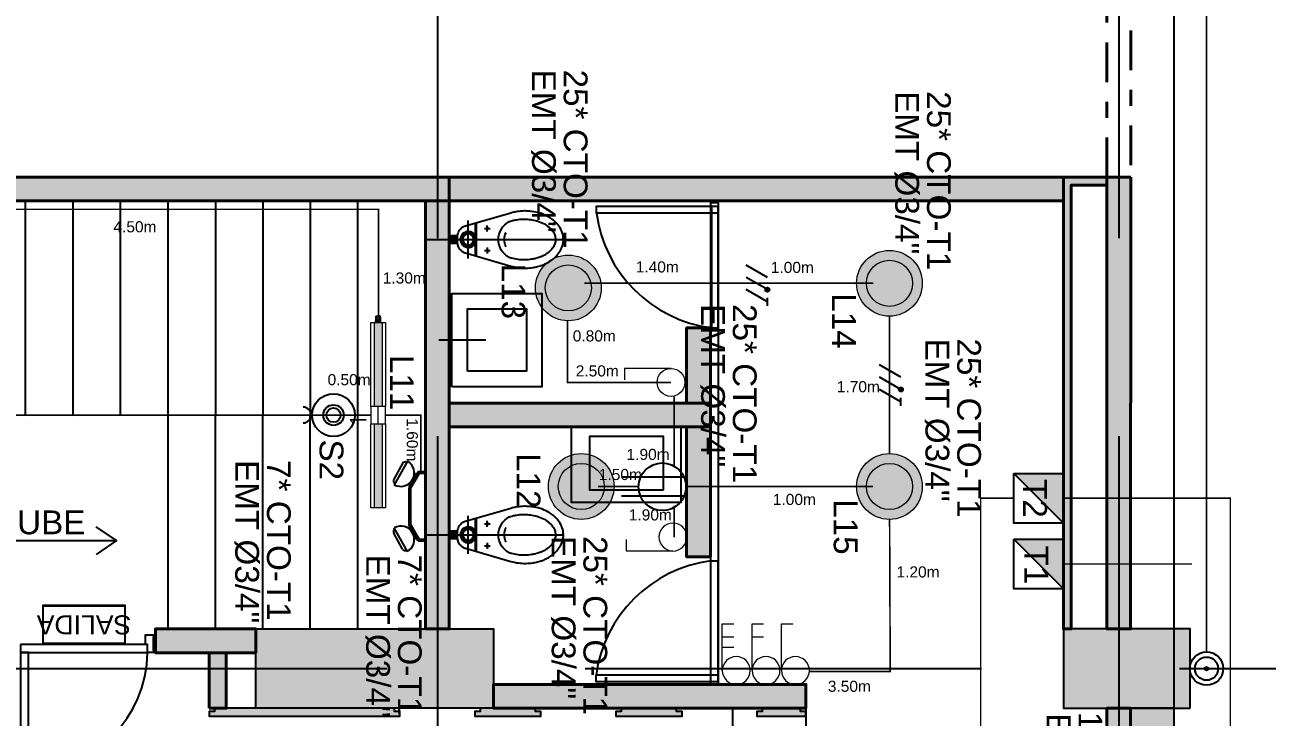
# Model space of a CAD drawing. Header units: metres. Extents: x 86 to 503, y -25 to 1141.
# Drawn here: x 213.72 to 221.56, y 144.8 to 149.17 of the extents above; entities that cross this region are included whole.
import ezdxf
from ezdxf.enums import TextEntityAlignment as Align
from ezdxf.lldxf.tags import DXFTag

# ---------------------------------------------------------------- set-up
doc = ezdxf.new("R2010")
doc.units = ezdxf.units.M
for name, pattern in [('CENTER2', [28.575, 19.05, -3.175, 3.175, -3.175]), ('DASHDOT2', [0.5, 0.25, -0.125, 0, -0.125]), ('DASHED2', [9.525, 6.35, -3.175]), ('HIDDEN', [9.525, 6.35, -3.175]), ('LÍNEAS_OCULTASX2', [0.75, 0.5, -0.25])]:
    doc.linetypes.add(name, pattern=pattern)
for name, color, linetype in [('-ALAMBRADO', 7, 'Continuous'), ('-CN-GYD-ILUMINACION-EM', 1, 'Continuous'), ('-CN-GYD-TEXTOS', 7, 'Continuous'), ('A-columnas', 6, 'Continuous'), ('AMOBLAMIENTO', 253, 'Continuous'), ('AREA PARQUEO', 253, 'Continuous'), ('F-2', 252, 'Continuous'), ('GG_ILUMINACIÓN 04', 210, 'Continuous'), ('GG_PISO 1', 251, 'Continuous'), ('GG_PISO 3', 8, 'Continuous'), ('LUMINARIA DE EMERGENCIA', 1, 'Continuous'), ('LUMINARIA LED CIRCULAR', 7, 'Continuous'), ('PROYECCION', 1, 'DASHED2'), ('SENSOR MOVIMIENTO', 3, 'Continuous'), ('sensores', 3, 'Continuous'), ('T', 1, 'Continuous'), ('TB', 7, 'Continuous')]:
    doc.layers.add(name, color=color, linetype=linetype)
for name, color, linetype, lineweight in [('-CN-GYD-INTERRUPTORES DE PARED', 3, 'Continuous', 20), ('-CN-GYD-LUMINARIA LED HERMETICA', 1, 'Continuous', 5), ('-CN-GYD-TUBERÍA PRINCIPAL ILUMINACION', 5, 'Continuous', 5), ('_TEXTO', 7, 'Continuous', 9), ('L', 7, 'Continuous', 15), ('TEXTOS', 250, 'Continuous', 20)]:
    doc.layers.add(name, color=color, linetype=linetype, lineweight=lineweight)
doc.layers.add('ESCALERAS', color=7, linetype='Continuous', true_color=0x575757)
doc.layers.add('JCA_HATCH 254', color=7, linetype='Continuous', true_color=0xc2c2c2)
doc.layers.add('Muro', color=7, linetype='Continuous', lineweight=40, true_color=0x424242)
doc.styles.add('CORPORATIVO', font='simplex.shx')
doc.styles.add('GYD', font='arial.ttf', dxfattribs={"height": 2.5})
doc.styles.get("Standard").update_dxf_attribs({"font": 'arial.ttf'})
tags = doc.linetypes.add('EMT_LINE', pattern='A,0.5,-0.2,["EMT",Standard,S=0.1,R=0,X=-0.1,Y=-0.05],-0.25', length=0.95).pattern_tags.tags
tags[6] = DXFTag(74, 10)
pattern_1 = [(0, (0, 0), (0, 6.985), [5.08, -1.905]), (90, (0, 0), (-6.985, 4e-16), [5.08, -1.905])]
pattern_2 = [(270, (73.633, -1.35), (10.40324, -6.00631), [1.50158, -10.51105]), (360, (73.6335, -2.101), (10.40324, 6.00631), [0.75079, -20.05569]), (360, (73.6335, -2.289), (10.40324, 6.00631), [0.60063, -20.20584]), (360, (73.6335, -1.9134), (10.40324, 6.00631), [0.60063, -20.20584]), (330, (73.633, -2.477), (10.40324, 6.00631), [0.4805, -11.53212]), (30, (73.633, -1.726), (4e-09, 12.01262), [0.4805, -11.53212])]

# ---------------------------------------------------------------- blocks, each defined once
blk = doc.blocks.new('OJO DE BUEY 12W')
at = {"layer": 'JCA_HATCH 254', "transparency": 33554687}
h = blk.add_hatch(color=256, dxfattribs=at)
h.dxf.hatch_style = 1
h.paths.add_polyline_path([(-103.7, 0, 1), (103.7, 0, 1)])
h.paths.add_polyline_path([(72.7, 0, -1), (-72.7, 0, -1)], flags=16)
at = {"layer": 'LUMINARIA LED CIRCULAR', "linetype": 'EMT_LINE', "lineweight": 5, "ltscale": 10}
h = blk.add_hatch(color=256, dxfattribs=at)
h.dxf.hatch_style = 1
h.set_gradient(color1=(147, 149, 152), color2=(248, 246, 176), name='SPHERICAL')
edge = h.paths.add_edge_path()
edge.add_arc((0, 0), 72.7, 0, 360)
at = {"layer": 'LUMINARIA LED CIRCULAR', "linetype": 'Continuous', "lineweight": 5, "ltscale": 10}
for radius in [103.7, 72.7]:
    blk.add_circle((0, 0), radius, dxfattribs=at)
blk = doc.blocks.new('t')
at = {"layer": 'T'}
for p, q in [((0.0063, 0.03), (0.2042, 0.03)), ((0.0063, -0.03), (0.2042, -0.03))]:
    blk.add_line(p, q, dxfattribs=at)
blk.add_circle((0.075, 0), 0.075, dxfattribs=at)
blk = doc.blocks.new('A$C22812e8e')
at = {"layer": '-CN-GYD-INTERRUPTORES DE PARED', "color": 3, "extrusion": (0, 0, -1)}
for p, q in [((0.176, 0.352), (0.764, 0.352)), ((0.764, 0.352), (0.764, 0.208))]:
    blk.add_line(p, q, dxfattribs=at)
blk.add_circle((-0.176, 0.176), 0.176, dxfattribs=at)
blk = doc.blocks.new('Salida_3.8W')
h = blk.add_hatch()
h.set_pattern_fill('ANGLE', color=256)
h.set_pattern_definition(pattern_1)
h.paths.add_polyline_path([(0.4342, -0.01), (0.4342, 0.3029), (-0.4342, 0.3029), (-0.4342, -0.01)])
h.paths.add_polyline_path([(-0.4242, 0), (-0.4242, 0.2929), (0.4242, 0.2929), (0.4242, 0)], flags=16)
h = blk.add_hatch()
h.set_pattern_fill('ANGLE', color=256)
h.set_pattern_definition(pattern_1)
h.paths.add_polyline_path([(0.4342, -0.01), (0.4342, 0.3029), (-0.4342, 0.3029), (-0.4342, -0.01)])
h.paths.add_polyline_path([(-0.4242, 0), (-0.4242, 0.2929), (0.4242, 0.2929), (0.4242, 0)], flags=16)
at = {"layer": 'L'}
h = blk.add_hatch(dxfattribs=at)
h.set_pattern_fill('ANGLE', color=3)
h.set_pattern_definition([(0, (-44.6785, -37.2514), (0, 6.985), [5.08, -1.905]), (90, (-44.6785, -37.2514), (-6.985, 4e-16), [5.08, -1.905])])
h.paths.add_polyline_path([(0.4342, -0.01), (0.4342, 0.3029), (-0.4342, 0.3029), (-0.4342, -0.01)])
h.paths.add_polyline_path([(-0.4242, 0), (-0.4242, 0.2929), (0.4242, 0.2929), (0.4242, 0)], flags=16)
h = blk.add_hatch(color=3, dxfattribs=at)
h.paths.add_polyline_path([(0.4342, -0.01), (0.4342, 0.3029), (-0.4342, 0.3029), (-0.4342, -0.01)])
h.paths.add_polyline_path([(-0.4242, 0), (-0.4242, 0.2929), (0.4242, 0.2929), (0.4242, 0)], flags=16)
at = {"layer": 'L', "color": 3}
for points in [[(-0.4342, 0.3029), (0.4342, 0.3029), (0.4342, -0.01), (-0.4342, -0.01)], [(-0.4242, 0.2929), (0.4242, 0.2929), (0.4242, 0), (-0.4242, 0)]]:
    blk.add_lwpolyline(points, close=True, dxfattribs=at)
at = {"layer": 'L', "color": 3, "insert": (0, 0.1465, 712.6608), "char_height": 0.15, "width": 0.848388, "attachment_point": 5}
blk.add_mtext('\\pxqc;SALIDA', dxfattribs=at)
blk = doc.blocks.new('GG_HERMETICA')
h = blk.add_hatch()
h.set_pattern_fill('SWAMP', color=252, scale=0.472938, angle=270)
h.set_pattern_definition(pattern_2)
h.paths.add_polyline_path([(-20, -30.3), (-20, 17.1), (-550, 17.1), (-550, -30.3)])
h = blk.add_hatch()
h.set_pattern_fill('SWAMP', color=252, scale=0.472938, angle=270)
h.set_pattern_definition(pattern_2)
h.paths.add_polyline_path([(619.6, -30.3), (619.6, 17.1), (89.7, 17.1), (89.7, -30.3)])
at = {"layer": '-CN-GYD-INTERRUPTORES DE PARED', "color": 1, "extrusion": (0, 0, -1)}
for p, q in [((-550, -52.7), (-550, 40)), ((-550, 40), (-524.5, 40)), ((-524.5, 40), (-20, 40)), ((89.7, 40), (619.6, 40)), ((619.6, 40), (619.6, -52.7)), ((-20, -52.7), (-550, -52.7)), ((594, -52.7), (89.7, -52.7)), ((619.6, -52.7), (594, -52.7))]:
    blk.add_line(p, q, dxfattribs=at)
at = {"layer": '-CN-GYD-INTERRUPTORES DE PARED', "color": 1}
for p, q in [((89.7, 40), (-20, 40)), ((-20, 40), (-20, -52.7)), ((89.7, -52.7), (89.7, 40)), ((621.9, 6.4), (619.6, 6.4)), ((619.6, 6.4), (619.6, -6.3)), ((621.8, 8.3), (622.2, 9.7)), ((621.8, 6.7), (621.8, 8.3)), ((622.4, 5.3), (621.8, 6.7)), ((621.9, -6.3), (621.9, 6.4)), ((622.2, 9.7), (623.1, 11)), ((622.3, -3.3), (622.9, 0.7)), ((623.4, 4.2), (622.4, 5.3)), ((622.9, 0.7), (623.1, 1.3)), ((623.1, 11), (623.4, 11.1)), ((623.1, 1.3), (623.4, 4.2)), ((623.4, 11.1), (629.9, 11.1)), ((629.9, 11.1), (629.9, 5.9)), ((629.9, 5.9), (631, 5.9)), ((631, 5.9), (631, 9.4)), ((631, 9.4), (638.9, 9.4)), ((638.9, 9.4), (638.9, 6.2)), ((638.9, 6.2), (640, 6.2)), ((640, 9.6), (650.2, 9.6)), ((640, 6.2), (640, 9.6)), ((650.2, 9.6), (651.9, 7.7)), ((651.9, 7.7), (656.2, 7.7)), ((656.2, 7.7), (658.2, 7.7)), ((658.2, 7.7), (660.5, 4.5)), ((660.5, 4.5), (660.5, -6.3)), ((-20, -6.3), (89.7, -6.3)), ((619.6, -19.1), (619.6, -6.3)), ((621.9, -19.1), (619.6, -19.1)), ((622.4, -18), (621.8, -19.4)), ((621.8, -19.4), (621.8, -21)), ((621.8, -21), (622.2, -22.4)), ((621.9, -6.3), (622.3, -3.3)), ((621.9, -6.3), (622.3, -9.4)), ((621.9, -6.3), (621.9, -19.1)), ((622.2, -22.4), (623.1, -23.6)), ((622.3, -9.4), (622.9, -13.3)), ((623.4, -16.9), (622.4, -18)), ((622.9, -13.3), (623.1, -14)), ((623.1, -14), (623.4, -16.9)), ((623.1, -23.6), (623.4, -23.8)), ((623.4, -23.8), (629.9, -23.8)), ((629.9, -23.8), (629.9, -18.5)), ((629.9, -18.5), (631, -18.5)), ((631, -18.5), (631, -22.1)), ((631, -22.1), (638.9, -22.1)), ((638.9, -22.1), (638.9, -18.8)), ((638.9, -18.8), (640, -18.8)), ((640, -18.8), (640, -22.3)), ((640, -22.3), (650.2, -22.3)), ((650.2, -22.3), (651.9, -20.3)), ((651.9, -20.3), (656.2, -20.3)), ((656.2, -20.3), (658.2, -20.3)), ((658.2, -20.3), (660.5, -17.2)), ((660.5, -17.2), (660.5, -6.3))]:
    blk.add_line(p, q, dxfattribs=at)
for points in [[(623.1, 1.3), (629.9, 1.3)], [(623.4, 4.2), (629.9, 4.2)], [(628.7, 11.1), (628.7, 4.2), (628.7, 1.3), (628.7, -6.3)], [(629.9, 5.9), (629.9, -6.3)], [(631, 5.9), (631, -6.3)], [(638.9, 2), (631, 2)], [(638.9, 6.2), (638.9, -6.3)], [(640, 6.2), (640, -6.3)], [(640, 0.9), (650.2, 0.9), (650.2, 2.7), (640, 2.7)], [(650.2, 2.7), (651.9, 4.5)], [(650.2, 0.9), (651.9, -2.6)], [(651.9, 7.7), (651.9, -6.3)], [(-20, -52.7), (89.7, -52.7)], [(623.1, -14), (629.9, -14)], [(623.4, -16.9), (629.9, -16.9)], [(628.7, -23.8), (628.7, -16.9), (628.7, -14), (628.7, -6.3)], [(629.9, -18.5), (629.9, -6.3)], [(631, -18.5), (631, -6.3)], [(638.9, -14.7), (631, -14.7)], [(638.9, -18.8), (638.9, -6.3)], [(640, -18.8), (640, -6.3)], [(640, -13.5), (650.2, -13.5), (650.2, -15.4), (640, -15.4)], [(650.2, -13.5), (651.9, -10.1)], [(650.2, -15.4), (651.9, -17.2)], [(651.9, -20.3), (651.9, -6.3)]]:
    blk.add_lwpolyline(points, dxfattribs=at)
at = {"color": 1}
for points in [[(-20, 17.1), (-20, -30.3), (-550, -30.3), (-550, 17.1)], [(619.6, 17.1), (619.6, -30.3), (89.7, -30.3), (89.7, 17.1)]]:
    blk.add_lwpolyline(points, close=True, dxfattribs=at)
blk = doc.blocks.new('Sensor 360º_')
at = {"layer": 'SENSOR MOVIMIENTO'}
for radius in [0.1126, 0.054, 0.0375]:
    blk.add_circle((0, 0), radius, dxfattribs=at)
blk = doc.blocks.new('*U67')
at = {"layer": '-CN-GYD-ILUMINACION-EM', "ltscale": 0.3}
for p, q in [((-144.9, 269.7), (-200.1, 170.2)), ((-114.3, 285.4), (-197.3, 135.9)), ((-118.9, 277.1), (-118.9, 277.1)), ((-192.7, 144.3), (-192.7, 144.3)), ((-114.3, -285.4), (-197.3, -135.9)), ((-192.7, -144.3), (-192.7, -144.3)), ((-144.9, -269.7), (-200.1, -170.2)), ((-118.9, -277.1), (-118.9, -277.1))]:
    blk.add_line(p, q, dxfattribs=at)
at = {"layer": '-CN-GYD-ILUMINACION-EM'}
for p, q in [((0, 217.4), (-46, 217.4)), ((0, 207.4), (-40.2, 207.4)), ((0, -217.4), (0, 217.4)), ((-104.3, 116.3), (-104.3, -116.3)), ((-94.3, 113.6), (-94.3, -113.6)), ((-46, -217.4), (0, -217.4)), ((-40.2, -207.4), (0, -207.4))]:
    blk.add_line(p, q, dxfattribs=at)
for points in [[(-46, 217.4), (-104.3, 116.3)], [(-40.2, 207.4), (-94.3, 113.6)], [(-56.3, 199.4), (-70.4, 207.5)], [(-96.3, 130.1), (-110.4, 138.2)], [(-96.3, -130.1), (-110.4, -138.2)], [(-46, -217.4), (-104.3, -116.3)], [(-40.2, -207.4), (-94.3, -113.6)], [(-56.3, -199.4), (-70.4, -207.5)]]:
    blk.add_lwpolyline(points, dxfattribs=at)
at = {"layer": '-CN-GYD-ILUMINACION-EM', "ltscale": 0.3}
for centre, radius, start, end in [((-155.8, 210.7), 85.5, 240.97153, 60.97153), ((-128.2, 260.4), 19.1, 60.97153, 150.97153), ((-183.4, 160.9), 19.1, 150.97153, 240.97153), ((-183.4, -160.9), 19.1, 119.02847, 209.02847), ((-155.8, -210.7), 85.5, 299.02847, 119.02847), ((-128.2, -260.4), 19.1, 209.02847, 299.02847)]:
    blk.add_arc(centre, radius, start, end, dxfattribs=at)
at = {"layer": '-CN-GYD-TEXTOS', "style": 'GYD'}
blk.add_attdef('5', (-68.5, -405.5), '', height=125, rotation=90, dxfattribs=at)
blk = doc.blocks.new('GG_BALA PISO 1')
at = {"lineweight": 5}
h = blk.add_hatch(dxfattribs=at)
h.set_pattern_fill('ANSI31', color=8, scale=10)
h.set_pattern_definition([(45, (0, 0), (-0.88388, 0.88388), [])])
edge = h.paths.add_edge_path()
edge.add_arc((0, 0), 4.51, 0, 360)
blk.add_circle((0, 0), 42)
at = {"color": 8}
for radius in [29.3, 4.51]:
    blk.add_circle((0, 0), radius, dxfattribs=at)
at = {"color": 7, "style": 'CORPORATIVO'}
blk.add_attdef('IDENTIFICACION', text='', height=2, dxfattribs=at).set_placement((-0.4, 92), align=Align.BOTTOM_CENTER)
at = {"color": 7, "style": 'CORPORATIVO', "flags": 1}
for tag, p in [('TIPOCONTROL', (-45.1, 0)), ('CONTROL', (-45.1, 10.4)), ('ACTUADOR', (-45.1, -10.4))]:
    blk.add_attdef(tag, text='', height=2, dxfattribs=at).set_placement(p, align=Align.MIDDLE_RIGHT)
for tag, p in [('FABRICANTE', (44.6, 15.6)), ('REFERENCIA', (44.6, 5.2)), ('LOCALIZACION', (44.6, -5.2)), ('POTENCIA', (44.6, -15.6))]:
    blk.add_attdef(tag, text='', height=2, dxfattribs=at).set_placement(p, align=Align.MIDDLE_LEFT)
at = {"color": 7, "style": 'CORPORATIVO'}
blk.add_attdef('CIRCUITO', text='', height=2, dxfattribs=at).set_placement((22.5, -101.2), align=Align.TOP_LEFT)
blk = doc.blocks.new('2x')
at = {"layer": '-ALAMBRADO'}
h = blk.add_hatch(color=256, dxfattribs=at)
edge = h.paths.add_edge_path()
edge.add_arc((0.075, 0.13), 0.025, 0, 360)
for p, q in [((-0.075, 0.13), (-0.225, -0.13)), ((0.075, 0.13), (-0.075, -0.13)), ((0.225, 0.13), (0.075, -0.13))]:
    blk.add_line(p, q, dxfattribs=at)
blk.add_lwpolyline([(0.275, 0.13), (0.175, 0.13)], dxfattribs=at)
blk.add_circle((0.075, 0.13), 0.025, dxfattribs=at)
blk = doc.blocks.new('*U50')
at = {"layer": '-ALAMBRADO'}
blk.add_blockref('2x', (0, 0), dxfattribs=at)
blk = doc.blocks.new('estructura etapa 3')
at = {"layer": 'GG_PISO 1'}
h = blk.add_hatch(color=256, dxfattribs=at)
h.paths.add_polyline_path([(-91.6505, -6658.124), (-91.6505, -6657.624), (-92.3496, -6657.624), (-92.3496, -6658.124)])
h.paths.add_polyline_path([(-49.3536, -6658.124), (-49.3536, -6657.624), (-50.0545, -6657.6241), (-50.0545, -6658.1241)])
h.paths.add_polyline_path([(-55.9536, -6658.124), (-55.9536, -6657.624), (-56.7527, -6657.6241), (-56.7527, -6658.1241)])
h.paths.add_polyline_path([(-76.4496, -6659.124), (-76.9496, -6659.124), (-76.9496, -6657.624), (-76.4496, -6657.624)])
h.paths.add_polyline_path([(-83.9496, -6659.124), (-84.4496, -6659.124), (-84.4496, -6657.624), (-83.9496, -6657.624)])
h.paths.add_polyline_path([(-60.452, -6659.124), (-60.952, -6659.124), (-60.952, -6657.624), (-60.452, -6657.624)])
h.paths.add_polyline_path([(-67.9496, -6659.124), (-68.4496, -6659.124), (-68.4496, -6657.624), (-67.9496, -6657.624)])
h.paths.add_polyline_path([(-91.8501, -6668.1988), (-91.851, -6667.5988), (-92.3501, -6667.5988), (-92.3492, -6668.1988)])
h.paths.add_polyline_path([(-49.3536, -6668.1988), (-49.3536, -6667.5988), (-49.8536, -6667.5988), (-49.8536, -6668.1988)])
h.paths.add_polyline_path([(-55.9536, -6668.1488), (-55.9536, -6667.6488), (-56.8536, -6667.6491), (-56.8536, -6668.1491)])
h.paths.add_polyline_path([(-59.952, -6667.6488), (-59.952, -6668.1488), (-61.452, -6668.1488), (-61.452, -6667.6488)])
h.paths.add_polyline_path([(-75.9496, -6667.6488), (-75.9496, -6668.1488), (-77.4496, -6668.1488), (-77.4496, -6667.6488)])
h.paths.add_polyline_path([(-68.9496, -6667.6488), (-68.9496, -6668.1488), (-67.4496, -6668.1488), (-67.4496, -6667.6488)])
h.paths.add_polyline_path([(-84.9496, -6667.6488), (-84.9496, -6668.1488), (-83.4496, -6668.1488), (-83.4496, -6667.6488)])
h.paths.add_polyline_path([(-91.8501, -6676.1987), (-91.8501, -6675.5987), (-92.3492, -6675.5988), (-92.3492, -6676.1988)])
h.paths.add_polyline_path([(-49.3536, -6676.1988), (-49.3536, -6675.5988), (-49.8536, -6675.5988), (-49.8536, -6676.1988)])
h.paths.add_polyline_path([(-55.9536, -6676.1488), (-55.9536, -6675.6488), (-56.7536, -6675.6488), (-56.7536, -6676.1488)])
h.paths.add_polyline_path([(-59.952, -6675.6488), (-59.952, -6676.1488), (-61.452, -6676.1488), (-61.452, -6675.6488)])
h.paths.add_polyline_path([(-75.9496, -6675.6488), (-75.9496, -6676.1488), (-77.4496, -6676.1488), (-77.4496, -6675.6488)])
h.paths.add_polyline_path([(-68.9496, -6675.6488), (-68.9496, -6676.1488), (-67.4496, -6676.1488), (-67.4496, -6675.6488)])
h.paths.add_polyline_path([(-84.9496, -6675.6488), (-84.9496, -6676.1488), (-83.4496, -6676.1488), (-83.4496, -6675.6488)])
h.paths.add_polyline_path([(-91.8471, -6686.2988), (-91.8505, -6685.6988), (-92.3496, -6685.6988), (-92.3462, -6686.2988)])
h.paths.add_polyline_path([(-49.3545, -6686.2987), (-49.3536, -6685.6987), (-49.8536, -6685.6987), (-49.8545, -6686.2987)])
h.paths.add_polyline_path([(-55.9536, -6686.2488), (-55.9536, -6685.7488), (-56.7536, -6685.7488), (-56.7536, -6686.2488)])
h.paths.add_polyline_path([(-59.952, -6685.7488), (-59.952, -6686.2488), (-61.452, -6686.2488), (-61.452, -6685.7488)])
h.paths.add_polyline_path([(-75.9496, -6685.7488), (-75.9496, -6686.2488), (-77.4496, -6686.2488), (-77.4496, -6685.7488)])
h.paths.add_polyline_path([(-68.9496, -6685.7488), (-68.9496, -6686.2488), (-67.4496, -6686.2488), (-67.4496, -6685.7488)])
h.paths.add_polyline_path([(-84.9496, -6685.7488), (-84.9496, -6686.2488), (-83.4496, -6686.2488), (-83.4496, -6685.7488)])
h.paths.add_polyline_path([(-49.3532, -6694.2944), (-49.3536, -6693.6989), (-49.8545, -6693.6987), (-49.8541, -6694.2943)])
h.paths.add_polyline_path([(-55.9536, -6694.2488), (-55.9536, -6693.7488), (-56.7527, -6693.7488), (-56.7527, -6694.2488)])
h.paths.add_polyline_path([(-91.6505, -6694.2488), (-91.6505, -6693.7488), (-92.3496, -6693.7488), (-92.3496, -6694.2488)])
h.paths.add_polyline_path([(-59.952, -6693.7488), (-59.952, -6694.2488), (-61.452, -6694.2488), (-61.452, -6693.7488)])
h.paths.add_polyline_path([(-75.9496, -6693.7488), (-75.9496, -6694.2488), (-77.4496, -6694.2488), (-77.4496, -6693.7488)])
h.paths.add_polyline_path([(-68.9496, -6693.7488), (-68.9496, -6694.2488), (-67.4496, -6694.2488), (-67.4496, -6693.7488)])
h.paths.add_polyline_path([(-84.9496, -6693.7488), (-84.9496, -6694.2488), (-83.4496, -6694.2488), (-83.4496, -6693.7488)])
h.paths.add_polyline_path([(-49.3578, -6703.9737), (-49.3532, -6703.3737), (-49.854, -6703.374), (-49.8586, -6703.974)])
h.paths.add_polyline_path([(-55.9536, -6703.9238), (-55.9536, -6703.4238), (-56.7527, -6703.4241), (-56.7527, -6703.9241)])
h.paths.add_polyline_path([(-67.9496, -6704.9241), (-67.9496, -6703.4241), (-68.4496, -6703.4241), (-68.4496, -6704.9241)])
h.paths.add_polyline_path([(-91.6505, -6703.9238), (-91.6505, -6703.4238), (-92.3497, -6703.4238), (-92.3497, -6703.9238)])
h.paths.add_polyline_path([(-61.8472, -6703.4238), (-60.3472, -6703.4238), (-60.3472, -6703.9238), (-61.8472, -6703.9238)])
h.paths.add_polyline_path([(-83.9496, -6704.9241), (-83.9496, -6703.4241), (-84.4496, -6703.4241), (-84.4496, -6704.9241)])
h.paths.add_polyline_path([(-76.4496, -6704.9241), (-76.4496, -6703.4241), (-76.9496, -6703.4241), (-76.9496, -6704.9241)])
h.paths.add_polyline_path([(-49.3536, -6711.9488), (-49.3536, -6711.4488), (-50.0536, -6711.4488), (-50.0536, -6711.9488)])
h.paths.add_polyline_path([(-55.9536, -6711.9488), (-55.9536, -6711.4488), (-56.6536, -6711.4488), (-56.6536, -6711.9488)])
h.paths.add_polyline_path([(-91.6496, -6711.9488), (-91.6496, -6711.4488), (-92.3496, -6711.4488), (-92.3496, -6711.9488)])
h.paths.add_polyline_path([(-60.952, -6711.9488), (-60.952, -6709.5488), (-60.452, -6709.5488), (-60.452, -6711.9488)])
h.paths.add_polyline_path([(-68.4496, -6709.5488), (-68.4496, -6711.9488), (-67.9496, -6711.9488), (-67.9496, -6709.5488)])
h.paths.add_polyline_path([(-76.9496, -6709.5488), (-76.9496, -6711.9488), (-76.4496, -6711.9488), (-76.4496, -6709.5488)])
h.paths.add_polyline_path([(-83.9496, -6709.5488), (-83.9496, -6711.9488), (-84.4496, -6711.9488), (-84.4496, -6709.5488)])
at = {"layer": 'GG_PISO 1', "color": 253, "linetype": 'LÍNEAS_OCULTASX2', "ltscale": 5}
for p, q in [((-60.702, -6657.2084), (-60.702, -6714.9141)), ((-60.702, -6657.2084), (-60.702, -6714.9141)), ((-56.4036, -6657.2084), (-56.4036, -6714.8391)), ((-93.5202, -6703.6738), (-48.5508, -6703.6738))]:
    blk.add_line(p, q, dxfattribs=at)
at = {"layer": 'GG_PISO 1', "color": 0}
for points in [[(-61.8472, -6703.4238), (-60.3472, -6703.4238), (-60.3472, -6703.9238), (-61.8472, -6703.9238)], [(-55.9536, -6703.9238), (-55.9536, -6703.4238), (-56.7527, -6703.4238), (-56.7527, -6703.9238)]]:
    blk.add_lwpolyline(points, close=True, dxfattribs=at)
blk = doc.blocks.new('INODORO')
at = {"layer": 'AMOBLAMIENTO'}
blk.add_hatch(color=255, dxfattribs=at).paths.add_polyline_path([(0.025, 0.05), (-0.025, 0.05), (-0.025, 0), (0.025, 0)])
at = {"layer": 'AMOBLAMIENTO', "extrusion": (-1.55665e-06, -4.47371e-06, 1)}
for p, q in [((-0.0513, 0.24, 13.5017), (-0.0887, 0.24, 13.5017)), ((-0.07, 0.2213, 13.5017), (-0.07, 0.2587, 13.5017)), ((0.0513, 0.24, 13.5017), (0.0887, 0.24, 13.5017)), ((0.07, 0.2213, 13.5017), (0.07, 0.2587, 13.5017)), ((0.103, 0.17, 13.5017), (-0.103, 0.17, 13.5017)), ((-0.0237, 0.164, 13.5017), (-0.1013, 0.164, 13.5017)), ((0.1013, 0.164, 13.5017), (0.0237, 0.164, 13.5017))]:
    blk.add_line(p, q, dxfattribs=at)
at = {"layer": 'AMOBLAMIENTO', "extrusion": (-1.55665e-06, -4.47371e-06, 1), "flags": 128}
for points, elevation in [([(0.1671, 0.3875), (0.0841, 0.1015, -0.016701), (0.0827, 0.097, -0.022806), (0.0804, 0.0911, -0.021821), (0.0776, 0.0856, -0.034751), (0.0723, 0.0775, -0.036571), (0.0655, 0.0699, -0.043988), (0.056, 0.0621, -0.052185), (0.0431, 0.0552, -0.082496), (0.0207, 0.0501, -0.014668), (0.0166, 0.05), (-0.0166, 0.05, -0.083909), (-0.0396, 0.0539, -0.098699), (-0.0632, 0.0678, -0.082496), (-0.0776, 0.0856, -0.052185), (-0.0834, 0.099, -0.009147), (-0.0841, 0.1015), (-0.1671, 0.3875, -0.038438), (-0.1773, 0.4362, -0.03221), (-0.18, 0.4779, -0.004356), (-0.18, 0.4836, -0.034754), (-0.176, 0.5285, -0.021818), (-0.1704, 0.5562, -0.013779), (-0.1656, 0.5734, -0.009024), (-0.1628, 0.582, -0.022804), (-0.1543, 0.6032, -0.021821), (-0.1445, 0.6227, -0.031515), (-0.1273, 0.6491, -0.003233), (-0.1258, 0.6511, -0.036571), (-0.1069, 0.6723, -0.043988), (-0.0805, 0.6939, -0.02205), (-0.0659, 0.7029, -0.030103), (-0.0513, 0.7099, -0.082496), (-0.0079, 0.7198, -0.014666), (0, 0.72, -0.083908), (0.0445, 0.7125, -0.043384), (0.0659, 0.7029, -0.055079), (0.1007, 0.6781, -0.050815), (0.1273, 0.6491, -0.03155), (0.1445, 0.6226, -0.052186), (0.1652, 0.5748, -0.001468), (0.1656, 0.5734, -0.042516), (0.1773, 0.5196, -0.03221), (0.18, 0.4779, -0.004357), (0.18, 0.4723, -0.034752), (0.176, 0.4274, -0.02182), (0.1704, 0.3996, -0.009707), (0.1671, 0.3875)], 13.5018), ([(0, 0.6701, 0.014666), (-0.005, 0.6699, 0.082496), (-0.0324, 0.6637, 0.044795), (-0.046, 0.6567, 0.007375), (-0.0496, 0.6542, 0.043988), (-0.0699, 0.6377, 0.036571), (-0.0844, 0.6214, 0.018877), (-0.0909, 0.6122, 0.015864), (-0.0979, 0.6006, 0.021821), (-0.1063, 0.584, 0.022804), (-0.1136, 0.5659, 0.01791), (-0.1181, 0.5512, 0.004894), (-0.1196, 0.5455, 0.021818), (-0.1248, 0.5196, 0.034754), (-0.1285, 0.4778, 0.004356), (-0.1285, 0.4725, 0.03221), (-0.126, 0.4336, 0.03362), (-0.1181, 0.3937, 0.010353), (-0.1156, 0.3852, 0.008488), (-0.1133, 0.3783)], 13.5017), ([(0.1134, 0.3783, 0.000935), (0.1136, 0.3791, 0.017908), (0.1181, 0.3937, 0.004894), (0.1196, 0.3995, 0.02182), (0.1249, 0.4253, 0.034752), (0.1285, 0.4672, 0.004357), (0.1286, 0.4725, 0.03221), (0.1261, 0.5114, 0.033619), (0.1181, 0.5512, 0.010353), (0.1157, 0.5597, 0.052186), (0.098, 0.6006, 0.015899), (0.0909, 0.6122, 0.066511), (0.0652, 0.6422, 0.040373), (0.046, 0.6567, 0.058094), (0.0282, 0.6653, 0.083908), (0, 0.6701)], 13.5017)]:
    blk.add_lwpolyline(points, format="xyb", dxfattribs=dict(at, elevation=elevation))
at = {"layer": 'AMOBLAMIENTO', "linetype": 'HIDDEN', "ltscale": 0.25, "extrusion": (-1.55665e-06, -4.47371e-06, 1), "elevation": 13.5017}
for points in [[(0, -0.1499), (0, 0.7201)], [(-0.12, 0.1201), (0.12, 0.1201)]]:
    blk.add_lwpolyline(points, dxfattribs=at)
at = {"layer": 'AMOBLAMIENTO', "extrusion": (-1.55665e-06, -4.47371e-06, 1), "elevation": 13.5017}
blk.add_lwpolyline([(0.025, 0.0501), (-0.025, 0.0501), (-0.025, 0.0001), (0.025, 0.0001)], close=True, dxfattribs=at)
at = {"layer": 'AMOBLAMIENTO', "extrusion": (-1.55665e-06, -4.47371e-06, 1)}
for major_axis, start_param, end_param in [((0.1211, -0.0421), 3.962815, 6.131668), ((0.0863, -0.03), 4.528683, 5.5658)]:
    blk.add_ellipse((0, 0.4382, 13.5017), major_axis=major_axis, ratio=1, start_param=start_param, end_param=end_param, dxfattribs=at)
for centre, major_axis in [((-0.07, 0.24, 13.5017), (0.00567, -0.00197)), ((0.07, 0.24, 13.5017), (0.00567, -0.00197)), ((0, 0.12, 13.5017), (0.0472, -0.0164)), ((0, 0.12, 13.5017), (0.0425, -0.0148)), ((0, 0.12, 13.5017), (0.0331, -0.0115))]:
    blk.add_ellipse(centre, major_axis=major_axis, ratio=1, dxfattribs=at)
blk = doc.blocks.new('A$C2bc9fe95')
at = {"layer": 'JCA_HATCH 254'}
for points in [[(32.6454, 15.5742), (41.8422, 15.5743), (41.8422, 15.4242), (32.6454, 15.4241)], [(42.2668, 15.5743), (42.2663, 12.725), (42.1163, 12.725), (42.1168, 15.5743)], [(37.8176, 15.4243), (37.8179, 12.725), (37.9679, 12.725), (37.9676, 15.4243)], [(37.9679, 14.1497), (37.9679, 13.9996), (39.6152, 13.9996), (39.6152, 14.1497)], [(36.7477, 12.575), (36.7477, 12.725), (36.1143, 12.725), (36.1143, 12.575)], [(36.4519, 12.225), (36.5606, 12.225), (36.5606, 12.575), (36.4519, 12.575)], [(40.2177, 12.225), (40.2177, 12.375), (38.2477, 12.375), (38.2477, 12.225)], [(42.2663, 10.0618), (42.2663, 12.225), (42.1163, 12.225), (42.1163, 10.0618)], [(42.5413, 12.225), (42.2663, 12.225), (42.2663, 5.7405), (42.5413, 5.7405)]]:
    blk.add_hatch(color=256, dxfattribs=at).paths.add_polyline_path(points)
at = {"layer": 'JCA_HATCH 254', "linetype": 'Continuous', "ltscale": 0.3, "true_color": 0x636466}
h = blk.add_hatch(color=251, dxfattribs=at)
h.dxf.hatch_style = 1
h.paths.add_polyline_path([(42.1164, 15.5743), (41.8422, 15.5743), (41.8422, 12.725), (41.8922, 12.725), (41.8922, 15.5243), (42.1164, 15.5243)])
at = {"layer": 'JCA_HATCH 254'}
h = blk.add_hatch(color=256, dxfattribs=at)
h.paths.add_polyline_path([(39.6153, 14.1497), (39.6152, 14.6239), (39.4652, 14.6239), (39.4652, 14.1497)])
h.paths.add_polyline_path([(39.6153, 13.9996), (39.6152, 13.18), (39.4652, 13.18), (39.4652, 13.9996)])
h = blk.add_hatch(color=32, dxfattribs=at)
h.dxf.hatch_style = 1
h.paths.add_polyline_path([(36.4861, 12.225), (36.4861, 12.205), (36.4519, 12.205), (36.4519, 12.175), (37.6567, 12.175), (37.6567, 12.205), (37.6225, 12.205), (37.6225, 12.225)])
h = blk.add_hatch(color=32, dxfattribs=at)
h.dxf.hatch_style = 1
h.paths.add_polyline_path([(38.1633, 12.225), (38.1633, 12.205), (38.1291, 12.205), (38.1291, 12.175), (38.5464, 12.175), (38.5464, 12.205), (38.5122, 12.205), (38.5122, 12.225)])
h = blk.add_hatch(color=32, dxfattribs=at)
h.dxf.hatch_style = 1
h.paths.add_polyline_path([(39.053, 12.225), (39.053, 12.205), (39.0188, 12.205), (39.0188, 12.175), (39.4362, 12.175), (39.4362, 12.205), (39.402, 12.205), (39.402, 12.225)])
h = blk.add_hatch(color=32, dxfattribs=at)
h.dxf.hatch_style = 1
h.paths.add_polyline_path([(39.9428, 12.225), (39.9428, 12.205), (39.9086, 12.205), (39.9086, 12.175), (40.2177, 12.175), (40.2177, 12.205), (40.1835, 12.205), (40.1835, 12.225)])
at = {"layer": 'A-columnas', "color": 18, "true_color": 0x000000}
blk.add_lwpolyline([(42.5413, 12.225), (42.2663, 12.225), (42.2663, 5.7405), (42.5413, 5.7405)], close=True, dxfattribs=at)
at = {"layer": 'AMOBLAMIENTO', "color": 7, "linetype": 'Continuous', "ltscale": 0.3, "true_color": 0xffffff}
for p, q in [((41.8422, 12.725), (41.8422, 15.5743)), ((41.8422, 15.5743), (42.1164, 15.5743))]:
    blk.add_line(p, q, dxfattribs=at)
at = {"layer": 'AMOBLAMIENTO', "linetype": 'CENTER2', "ltscale": 0.3}
for p, q in [((35.2941, 14.0738), (35.2941, 15.424)), ((35.5942, 14.0738), (35.594, 15.424)), ((35.8941, 14.0738), (35.8941, 15.424)), ((36.1941, 12.725), (36.1941, 15.4241)), ((36.4925, 12.725), (36.494, 15.4241)), ((36.7917, 12.7254), (36.7932, 15.4245)), ((37.0909, 12.7247), (37.0924, 15.4238)), ((37.3901, 12.7244), (37.3916, 15.4235)), ((34.8959, 14.0729), (37.3908, 14.0748))]:
    blk.add_line(p, q, dxfattribs=at)
at = {"layer": 'AMOBLAMIENTO'}
blk.add_line((37.9017, 14.5479), (38.1981, 14.5479), dxfattribs=at)
at = {"layer": 'AMOBLAMIENTO', "linetype": 'HIDDEN'}
for points in [[(39.6214, 14.6246), (39.6649, 14.6246), (39.6649, 15.3884), (39.6214, 15.3884)], [(39.6186, 13.1548), (39.6621, 13.1548), (39.6621, 12.391), (39.6186, 12.391)], [(35.3134, 12.5761), (35.2627, 12.5761), (35.2627, 11.8319), (35.3134, 11.8319)]]:
    blk.add_lwpolyline(points, close=True, dxfattribs=at)
at = {"layer": 'AMOBLAMIENTO'}
for points in [[(37.9844, 14.2524), (37.9844, 14.8414), (38.552, 14.8414), (38.552, 14.2524)], [(38.0819, 14.3499), (38.0819, 14.7439), (38.4545, 14.7439), (38.4545, 14.3499)], [(40.2177, 9.8841), (36.6117, 9.8841), (36.6117, 10.3451), (39.7568, 10.3451), (39.7572, 12.225), (40.2181, 12.225)]]:
    blk.add_lwpolyline(points, close=True, dxfattribs=at)
at = {"layer": 'AMOBLAMIENTO', "elevation": 0}
for points in [[(39.4307, 14.0004), (38.736, 14.0004), (38.736, 13.5257), (39.4307, 13.5257)], [(39.3185, 13.6031), (39.3185, 13.9386), (38.8515, 13.9386), (38.8515, 13.6031)]]:
    blk.add_lwpolyline(points, close=True, dxfattribs=at)
at = {"layer": 'AMOBLAMIENTO'}
for centre, radius, start, end in [((39.7312, 15.46), 0.8426, 187.71868, 262.50764), ((39.7284, 12.3194), 0.8426, 97.49236, 172.28132), ((35.3128, 12.5828), 0.7509, 270.044, 359.48672)]:
    blk.add_arc(centre, radius, start, end, dxfattribs=at)
at = {"layer": 'AREA PARQUEO'}
blk.add_lwpolyline([(42.5413, 22.4), (45.6663, 22.4), (45.6663, 4.2), (42.5413, 4.2)], close=True, dxfattribs=at)
at = {"layer": 'F-2'}
for points in [[(39.6649, 15.3904), (39.6649, 15.3469), (38.8963, 15.3469), (38.8963, 15.3904)], [(39.6649, 15.3904), (39.6649, 15.3469), (38.8963, 15.3469), (38.8963, 15.3904)], [(39.666, 15.412), (39.6153, 15.412), (39.6153, 12.377), (39.666, 12.377)], [(35.2627, 12.6268), (35.2627, 12.5761), (36.0636, 12.5761), (36.0636, 12.6268)], [(39.6621, 12.4354), (39.6621, 12.3919), (38.8935, 12.3919), (38.8935, 12.4354)]]:
    blk.add_lwpolyline(points, close=True, dxfattribs=at)
for points in [[(36.051, 12.6268), (36.051, 12.6886), (36.1017, 12.6886), (36.1017, 12.5761), (36.0636, 12.5761), (36.0636, 12.6268), (36.051, 12.6268)], [(36.1143, 12.5887), (36.1017, 12.5887), (36.1017, 12.6759), (36.1143, 12.6759)]]:
    blk.add_lwpolyline(points, dxfattribs=at)
at = {"layer": 'F-2', "color": 18, "true_color": 0x000000}
for points in [[(36.4861, 12.225), (36.4861, 12.205), (36.4519, 12.205), (36.4519, 12.175), (37.6567, 12.175), (37.6567, 12.205), (37.6225, 12.205), (37.6225, 12.225), (36.4861, 12.225)], [(38.1633, 12.225), (38.1633, 12.205), (38.1291, 12.205), (38.1291, 12.175), (38.5464, 12.175), (38.5464, 12.205), (38.5122, 12.205), (38.5122, 12.225), (38.1633, 12.225)], [(39.053, 12.225), (39.053, 12.205), (39.0188, 12.205), (39.0188, 12.175), (39.4362, 12.175), (39.4362, 12.205), (39.402, 12.205), (39.402, 12.225), (39.053, 12.225)], [(39.9428, 12.225), (39.9428, 12.205), (39.9086, 12.205), (39.9086, 12.175), (40.2177, 12.175), (40.2177, 12.205), (40.1835, 12.205), (40.1835, 12.225), (39.9428, 12.225)]]:
    blk.add_lwpolyline(points, dxfattribs=at)
at = {"layer": 'Muro', "linetype": 'DASHDOT2'}
blk.add_lwpolyline([(42.2668, 21.9), (42.2668, 15.5743), (42.1168, 15.5743), (42.1167, 21.9)], close=True, dxfattribs=at)
at = {"layer": 'Muro'}
for points in [[(29.2431, 15.4249), (29.2431, 15.575), (37.9676, 15.5743), (37.9676, 15.4242)], [(32.6454, 15.5742), (41.8422, 15.5743), (41.8422, 15.4242), (32.6454, 15.4241)], [(42.2668, 15.5743), (42.2663, 12.725), (42.1163, 12.725), (42.1168, 15.5743)], [(37.8176, 15.4243), (37.8179, 12.725), (37.9679, 12.725), (37.9676, 15.4243)], [(39.6153, 14.1497), (39.6152, 14.6239), (39.4652, 14.6239), (39.4652, 14.1497)], [(37.9679, 14.1497), (37.9679, 13.9996), (39.6152, 13.9996), (39.6152, 14.1497)], [(39.6153, 13.9996), (39.6152, 13.18), (39.4652, 13.18), (39.4652, 13.9996)], [(36.7477, 12.575), (36.7477, 12.725), (36.1143, 12.725), (36.1143, 12.575)], [(36.4519, 12.225), (36.5606, 12.225), (36.5606, 12.575), (36.4519, 12.575)], [(42.2663, 10.0618), (42.2663, 12.225), (42.1163, 12.225), (42.1163, 10.0618)]]:
    blk.add_lwpolyline(points, close=True, dxfattribs=at)
for points in [[(42.1164, 15.5743), (41.8422, 15.5743), (41.8422, 12.725), (41.8922, 12.725), (41.8922, 15.5243), (42.1164, 15.5243), (42.1164, 15.5743)], [(40.2177, 12.225), (40.2177, 12.375), (38.2477, 12.375), (38.2477, 12.225), (40.2177, 12.225)]]:
    blk.add_lwpolyline(points, dxfattribs=at)
at = {"layer": 'PROYECCION'}
for p, q in [((35.2987, 14.0248), (35.2987, 14.0246)), ((35.5987, 14.0248), (35.5987, 14.0246))]:
    blk.add_line(p, q, dxfattribs=at)
at = {"layer": 'AMOBLAMIENTO', "extrusion": (0, 0, -1), "zscale": -1, "rotation": 90.00001585775081}
for p in [(-37.9678, 15.181), (-37.9678, 13.3186)]:
    blk.add_blockref('INODORO', p, dxfattribs=at)
at = {"layer": 'Muro'}
blk.add_blockref('estructura etapa 3', (98.5949, 6716.1488), dxfattribs=at)

msp = doc.modelspace()

# ---------------------------------------------------------------- hatches: boundary and pattern name
at = {"layer": 'TB'}
h = msp.add_hatch(color=256, dxfattribs=at)
h.dxf.hatch_style = 1
h.paths.add_polyline_path([(219.9586, 146.3384), (220.2714, 146.0259), (220.2714, 146.3384)])
h = msp.add_hatch(color=256, dxfattribs=at)
h.dxf.hatch_style = 1
h.paths.add_polyline_path([(219.9586, 145.9238), (220.2714, 145.6113), (220.2714, 145.9238)])

# ---------------------------------------------------------------- linework, layer by layer
at = {"layer": '-CN-GYD-INTERRUPTORES DE PARED', "color": 3, "extrusion": (0, 0, -1)}
for p, q in [((218.1194, 145.0956), (218.1194, 145.3896)), ((218.1194, 145.3896), (218.1912, 145.3896)), ((218.3073, 145.0956), (218.3073, 145.3896)), ((218.3073, 145.3896), (218.3791, 145.3896)), ((218.493, 145.0956), (218.493, 145.3896)), ((218.493, 145.3896), (218.5648, 145.3896)), ((218.1194, 145.3075), (218.1912, 145.3075)), ((218.1194, 145.2426), (218.1912, 145.2426)), ((218.3073, 145.3075), (218.3791, 145.3075))]:
    msp.add_line(p, q, dxfattribs=at)
for centre in [(218.2074, 145.0956), (218.3953, 145.0956), (218.581, 145.0956)]:
    msp.add_ellipse(centre, major_axis=(0.0622, 0.0622), ratio=1, start_param=2.35619449019232, end_param=8.639379797371907, dxfattribs=at)
at = {"layer": '-CN-GYD-TUBERÍA PRINCIPAL ILUMINACION', "linetype": 'EMT_LINE', "ltscale": 10, "const_width": 0.01}
for points in [[(221.1747, 145.2126), (221.1747, 154.6776)], [(215.9498, 147.3319), (215.9498, 148.0041), (213.3196, 148.0041)], [(219.0716, 147.5376), (217.2489, 147.5376)], [(219.174, 147.3302), (219.174, 146.4637)], [(217.8159, 146.3844), (217.8159, 146.8233)], [(215.9022, 146.7062), (215.8017, 146.7062)], [(215.9948, 146.7062), (216.2174, 146.7062), (216.2174, 146.3489)], [(217.5909, 146.2562), (217.3354, 146.2562)], [(219.0709, 146.2562), (217.8908, 146.2562)], [(219.9586, 146.1821), (219.7497, 146.1821), (219.7497, 142.6699), (219.5319, 142.6699)], [(217.8159, 146.1354), (217.8159, 145.9357)], [(218.6687, 145.0891), (219.1789, 145.0891), (219.1749, 146.0487)], [(220.2714, 145.7676), (221.0821, 145.7676)], [(221.2797, 145.1076), (226.9576, 145.1076)]]:
    msp.add_lwpolyline(points, dxfattribs=at)
at = {"layer": '-CN-GYD-TUBERÍA PRINCIPAL ILUMINACION', "linetype": 'EMT_LINE', "ltscale": 10}
for points in [[(217.1435, 147.3009, 0.01, 0.01, 0), (217.1435, 146.9125, 0.01, 0.01, 0), (217.3718, 146.9125, 0.01, 0.01, 0), (217.7958, 146.9125, 0, 0, 0)], [(220.2714, 146.1821, 0.01, 0.01, 0), (221.3247, 146.1821, 0.01, 0.01, 0), (221.3247, 137.2225, 0, 0, 0)]]:
    msp.add_lwpolyline(points, format="xyseb", dxfattribs=at)
at = {"layer": 'AMOBLAMIENTO', "color": 7, "linetype": 'Continuous', "ltscale": 0.3, "true_color": 0xffffff}
msp.add_line((220.2714, 145.3576), (220.2714, 148.2069), dxfattribs=at)
at = {"layer": 'ESCALERAS', "color": 251}
msp.add_arc((215.4751, 146.7069), 0.05, 270, 90, dxfattribs=at)
at = {"layer": 'GG_PISO 3'}
for points in [[(213.4321, 145.9146), (214.2984, 145.9146), (214.1687, 146.001)], [(213.4321, 145.9146), (214.2984, 145.9146), (214.1687, 145.8282)]]:
    msp.add_lwpolyline(points, dxfattribs=at)
at = {"layer": 'TB'}
for points in [[(219.9586, 146.3384), (220.2714, 146.3384), (220.2714, 146.0259), (219.9586, 146.0259)], [(219.9586, 145.9238), (220.2714, 145.9238), (220.2714, 145.6113), (219.9586, 145.6113)]]:
    msp.add_lwpolyline(points, close=True, dxfattribs=at)
for points in [[(220.2714, 146.0259), (219.9586, 146.3384)], [(220.2714, 145.6113), (219.9586, 145.9238)]]:
    msp.add_lwpolyline(points, dxfattribs=at)

# ---------------------------------------------------------------- block references
at = {"layer": '-CN-GYD-INTERRUPTORES DE PARED', "xscale": -0.5, "yscale": 0.5, "zscale": 0.5462293294238908}
msp.add_blockref('A$C22812e8e', (217.8838, 146.8245), dxfattribs=at)
at = {"layer": '-CN-GYD-INTERRUPTORES DE PARED', "xscale": 0.5, "yscale": 0.5, "zscale": 0.5462293294238908, "rotation": 180}
msp.add_blockref('A$C22812e8e', (217.896, 146.0251), dxfattribs=at)
at = {"layer": '-CN-GYD-LUMINARIA LED HERMETICA'}
ref = msp.add_blockref('GG_HERMETICA', (215.9422, 146.6714), dxfattribs=dict(at, xscale=0.001, yscale=0.001, zscale=0.001, rotation=90))
ref.add_attrib('IDENTIFICACION', '1', dxfattribs={"layer": '0', "color": 7, "height": 0.1, "rotation": 90, "style": 'CORPORATIVO'}).set_placement((215.9022, 146.6714), align=Align.BOTTOM_CENTER)
msp.add_blockref('A$C2bc9fe95', (178.4292, 132.6326))
at = {"layer": '_TEXTO', "linetype": 'Continuous', "ltscale": 10, "xscale": 0.5158298353426481, "yscale": 0.5158298353426481, "zscale": 0.2579149176713241, "rotation": 270}
for p in [(218.3372, 147.5363), (219.1793, 146.9065)]:
    msp.add_blockref('*U50', p, dxfattribs=at)
at = {"layer": 'GG_ILUMINACIÓN 04', "ltscale": 0.15, "xscale": 0.0025, "yscale": 0.0025, "zscale": 0.001}
msp.add_blockref('GG_BALA PISO 1', (221.1747, 145.1076), dxfattribs=at)
at = {"layer": 'L', "xscale": 0.6, "yscale": 0.8, "rotation": 180}
msp.add_blockref('Salida_3.8W', (214.0924, 145.5017), dxfattribs=at)
at = {"layer": 'LUMINARIA DE EMERGENCIA', "linetype": 'Continuous', "ltscale": 10, "xscale": 0.001, "yscale": 0.001, "zscale": 0.001}
msp.add_blockref('*U67', (216.247, 146.1315), dxfattribs=at)
at = {"layer": 'LUMINARIA LED CIRCULAR', "xscale": 0.002, "yscale": 0.002, "zscale": 0.578415361173768}
for p in [(219.174, 147.5376), (217.1479, 147.5083), (217.2296, 146.2562), (219.174, 146.2562)]:
    msp.add_blockref('OJO DE BUEY 12W', p, dxfattribs=at)
at = {"layer": 'sensores', "xscale": 1.2, "yscale": 1.2}
msp.add_blockref('Sensor 360º_', (215.6665, 146.7062), dxfattribs=at)
at = {"layer": 'T', "xscale": 2, "yscale": 2, "zscale": 1.5, "rotation": 180}
msp.add_blockref('t', (217.8909, 146.2545), dxfattribs=at)

# ---------------------------------------------------------------- texts
at = {"layer": 'GG_PISO 3', "insert": (213.5309, 146.105), "char_height": 0.15, "attachment_point": 1, "rotation": 360}
msp.add_mtext_dynamic_manual_height_columns('SUBE', width=0.891447, gutter_width=5, heights=[0], dxfattribs=at)
at = {"layer": 'TEXTOS', "attachment_point": 1, "rotation": 270}
for s, insert, char_height, width in [('\\A1;\\pxsm0.8;25* CTO-T1\\PEMT Ø3/4"       ', (217.2691, 148.8854), 0.15, 1.09253), ('\\A1;\\pxsm0.8;25* CTO-T1\\PEMT Ø3/4"       ', (219.5609, 148.7494), 0.15, 1.09253), ('\\A1;\\pxsm0.8,qc;L13', (216.8771, 148.0328), 0.15, 1.09253), ('\\A1;\\pxsm0.8,qc;L14', (218.9622, 147.8101), 0.15, 1.020907), ('\\A1;\\pxsm0.8;25* CTO-T1\\PEMT Ø3/4"       ', (218.3359, 147.4065), 0.15, 1.09253), ('\\A1;\\pxsm0.8;25* CTO-T1\\PEMT Ø3/4"       ', (219.7513, 147.1897), 0.15, 1.09253), ('\\A1;\\pxsm0.8,qc;L11', (216.1729, 147.4569), 0.15, 1.09253), ('\\A1;1.60m', (216.199, 146.6863), 0.07, 0.447839), ('\\A1;\\pxsm0.8;S2', (215.7287, 146.5529), 0.15, 1.09253), ('\\A1;\\pxsm0.8;7* CTO-T1\\PEMT Ø3/4"       ', (215.3966, 146.4227), 0.15, 1.09253), ('\\A1;\\pxsm0.8,qc;L12', (216.9719, 146.8381), 0.15, 1.09253), ('\\A1;\\pxsm0.8,qc;L15', (218.9726, 146.5119), 0.15, 1.020907), ('\\A1;\\pxsm0.8;25* CTO-T1\\PEMT Ø3/4"       ', (217.3934, 145.9439), 0.15, 1.09253), ('\\A1;\\pxsm0.8;7* CTO-T1\\PEMT Ø3/4"       ', (216.2227, 145.827), 0.15, 1.09253), ('\\A1;\\pxsm0.8,qc;16 CTO-T2\\PEMT Ø3/4"       ', (220.5168, 144.8577), 0.15, 1.09253)]:
    msp.add_mtext(s, dxfattribs=dict(at, insert=insert, char_height=char_height, width=width))
at = {"layer": 'TEXTOS', "char_height": 0.07, "width": 0.447839, "attachment_point": 1}
for s, insert in [('\\A1;4.50m', (214.2781, 147.9288)), ('\\A1;1.40m', (217.5733, 147.6758)), ('\\A1;1.00m', (218.4255, 147.6728)), ('\\A1;1.30m', (215.977, 147.606)), ('\\A1;0.80m', (217.1759, 147.2406)), ('\\A1;0.50m', (215.6291, 146.9649)), ('\\A1;2.50m', (217.1948, 147.0201)), ('\\A1;1.70m', (218.8419, 146.9205)), ('\\A1;1.90m', (217.5154, 146.4934)), ('\\A1;1.50m', (217.3405, 146.3668)), ('\\A1;1.00m', (218.4383, 146.2096)), ('\\A1;1.90m', (217.5294, 146.1121)), ('\\A1;1.20m', (219.2184, 145.7525)), ('\\A1;3.50m', (218.7852, 145.0313))]:
    msp.add_mtext(s, dxfattribs=dict(at, insert=insert))
at = {"layer": 'TEXTOS', "color": 30, "true_color": 0xf26722, "char_height": 0.15, "width": 1.09253, "attachment_point": 1, "rotation": 270}
for s, insert in [('\\A1;T2', (220.1675, 146.3034)), ('\\A1;T1', (220.1759, 145.8834))]:
    msp.add_mtext(s, dxfattribs=dict(at, insert=insert))

doc.saveas('drawing.dxf')
